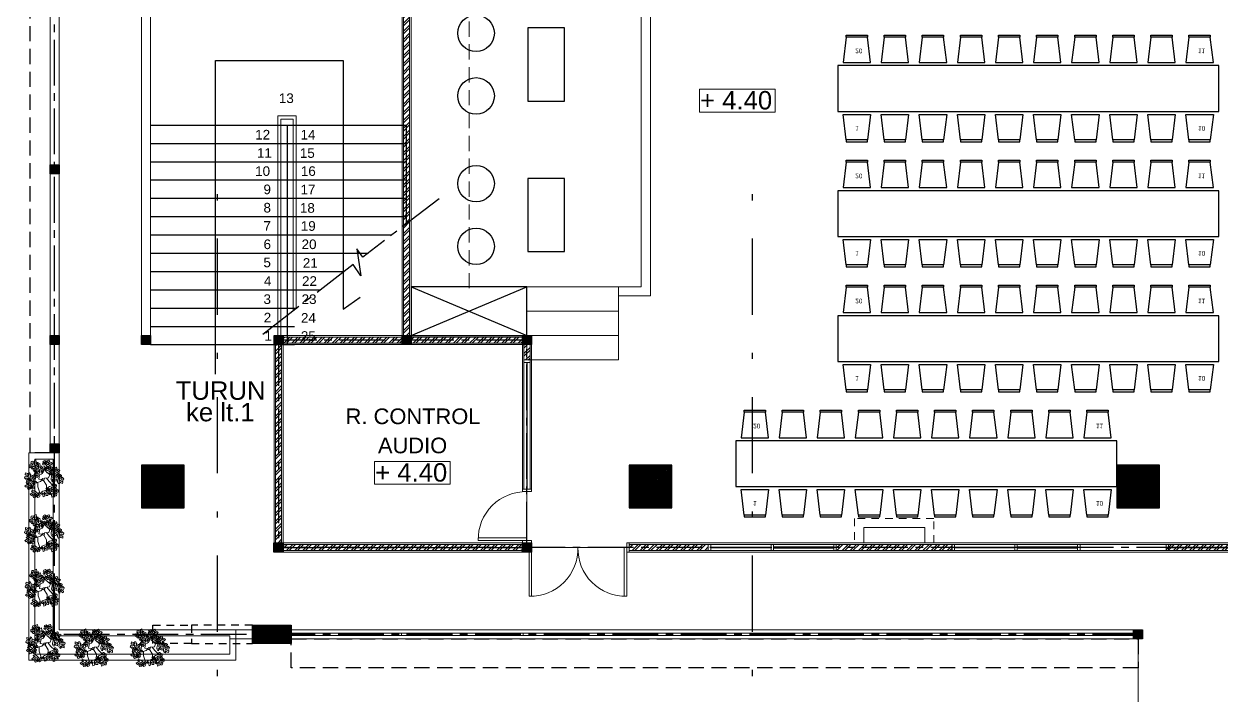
# Model space of a CAD drawing. Header units: inches. Extents: x 249 to 1192, y -18 to 440.
# Drawn here: x 761.11 to 780.75, y 190.95 to 201.96 of the extents above; entities that cross this region are included whole.
import ezdxf

# ---------------------------------------------------------------- set-up
doc = ezdxf.new("R2010")
doc.units = ezdxf.units.IN
doc.header["$MEASUREMENT"] = 0
for name, pattern in [('CENTER2', [1.125, 0.75, -0.125, 0.125, -0.125]), ('DASHDOT', [1, 0.5, -0.25, 0, -0.25]), ('DASHED2', [0.375, 0.25, -0.125]), ('HIDDEN', [0.375, 0.25, -0.125]), ('HIDDEN2', [0.1875, 0.125, -0.0625])]:
    doc.linetypes.add(name, pattern=pattern)
for name, color, linetype, lineweight in [('ARSIR BETON', 8, 'Continuous', 0), ('BESI', 201, 'Continuous', 0), ('DINDING', 6, 'Continuous', 0), ('DINDING2', 137, 'Continuous', 20), ('KACA', 141, 'Continuous', 30), ('KUSEN', 16, 'Continuous', 15), ('PARTISI', 113, 'Continuous', 15), ('RAILING', 33, 'Continuous', 9), ('TEXT (KET. RUANG)', 7, 'Continuous', 5), ('TEXT (KETERANGAN)', 7, 'Continuous', 25), ('VEGETASI', 60, 'Continuous', 0)]:
    doc.layers.add(name, color=color, linetype=linetype, lineweight=lineweight)
for name, color, linetype in [('ARSIR DINDING', 64, 'Continuous'), ('AS', 15, 'CENTER2'), ('ATAP', 123, 'Continuous'), ('FURNITURE', 11, 'Continuous'), ('KOLOM', 5, 'Continuous')]:
    doc.layers.add(name, color=color, linetype=linetype)
doc.styles.add('ARIAL', font='arial.ttf')
doc.styles.get("Standard").update_dxf_attribs({"font": 'arial.ttf'})

# ---------------------------------------------------------------- blocks, each defined once
blk = doc.blocks.new('ELV.+4.40')
at = {"layer": 'TEXT (KET. RUANG)', "color": 1}
blk.add_lwpolyline([(5.397, 254.086), (6.64, 254.086), (6.64, 253.713), (5.397, 253.713)], close=True, dxfattribs=at)
at = {"layer": 'TEXT (KET. RUANG)'}
blk.add_text('+ 4.40', height=0.3015, dxfattribs=at).set_placement((5.409, 253.756))
blk = doc.blocks.new('K1')
at = {"layer": 'ARSIR BETON'}
h = blk.add_hatch(dxfattribs=at)
h.set_pattern_fill('ANSI37', color=256, scale=0.15, style=0)
h.set_pattern_definition([(45, (258.37489, 277.120751), (-0.01325825, 0.01325825), []), (135, (258.37489, 277.120751), (-0.01325825, -0.01325825), [])])
h.paths.add_polyline_path([(259.125, 277.171), (259.125, 277.871), (258.425, 277.871), (258.425, 277.171)])
at = {"layer": 'KOLOM'}
blk.add_lwpolyline([(258.425, 277.171), (259.125, 277.171), (259.125, 277.871), (258.425, 277.871)], close=True, dxfattribs=at)
for points in [[(258.725, 277.571), (258.825, 277.471)], [(258.725, 277.471), (258.825, 277.571)]]:
    blk.add_lwpolyline(points, dxfattribs=at)
blk = doc.blocks.new('K2')
at = {"layer": 'ARSIR BETON'}
h = blk.add_hatch(dxfattribs=at)
h.set_pattern_fill('ANSI37', color=256, scale=0.1, style=0)
h.set_pattern_definition([(45, (-38.743626, 268.082874), (-0.0088388, 0.0088388), []), (135, (-38.743626, 268.082874), (-0.0088388, -0.0088388), [])])
h.paths.add_polyline_path([(-38.594, 268.233), (-38.744, 268.233), (-38.744, 268.083), (-38.594, 268.083)])
at = {"layer": 'KOLOM'}
blk.add_lwpolyline([(-38.744, 268.083), (-38.594, 268.083), (-38.594, 268.233), (-38.744, 268.233)], close=True, dxfattribs=at)
blk = doc.blocks.new('P1')
for points in [[(-56.664, 234.186), (-56.664, 234.986), (-56.624, 234.986), (-56.624, 234.186), (-56.664, 234.186)], [(-55.064, 234.186), (-55.064, 234.986), (-55.104, 234.986), (-55.104, 234.186), (-55.064, 234.186)], [(-56.664, 234.186), (-55.864, 234.186)], [(-55.064, 234.186), (-55.864, 234.186)]]:
    blk.add_lwpolyline(points)
for points in [[(-56.704, 234.111), (-56.664, 234.111), (-56.664, 234.261), (-56.704, 234.261)], [(-55.024, 234.111), (-55.064, 234.111), (-55.064, 234.261), (-55.024, 234.261)]]:
    blk.add_lwpolyline(points, close=True)
for centre, start, end in [((-56.644, 234.206), 358.5312, 91.4688), ((-55.084, 234.206), 88.5312, 181.4688)]:
    blk.add_arc(centre, 0.78, start, end)
blk = doc.blocks.new('P 1')
for points in [[(614.008, 199.092), (614.008, 199.052), (614.158, 199.052), (614.158, 199.092)], [(614.008, 198.252), (614.008, 198.212), (614.158, 198.212), (614.158, 198.252)]]:
    blk.add_lwpolyline(points, close=True)
for points in [[(614.083, 199.052), (614.083, 198.252)], [(614.083, 199.052), (614.883, 199.052), (614.883, 199.012), (614.083, 199.012), (614.083, 199.052)]]:
    blk.add_lwpolyline(points)
blk.add_arc((614.103, 199.032), 0.78, 268.5312, 1.4688)
blk = doc.blocks.new('BRANCHT', base_point=(1.548, 0.551))
for p, q in [((1.573, 0.682), (1.611, 0.684)), ((1.599, 0.643), (1.573, 0.682)), ((1.611, 0.684), (1.648, 0.656)), ((1.511, 0.64), (1.524, 0.662)), ((1.526, 0.607), (1.511, 0.64)), ((1.524, 0.662), (1.551, 0.661)), ((1.55, 0.627), (1.526, 0.607)), ((1.536, 0.471), (1.537, 0.5)), ((1.554, 0.427), (1.536, 0.471)), ((1.537, 0.5), (1.552, 0.572)), ((1.57, 0.598), (1.55, 0.627)), ((1.551, 0.661), (1.582, 0.622)), ((1.551, 0.661), (1.551, 0.661)), ((1.552, 0.572), (1.57, 0.598)), ((1.585, 0.414), (1.554, 0.427)), ((1.572, 0.474), (1.594, 0.431)), ((1.606, 0.467), (1.572, 0.474)), ((1.582, 0.622), (1.599, 0.643)), ((1.594, 0.431), (1.585, 0.414)), ((1.599, 0.582), (1.587, 0.538)), ((1.587, 0.538), (1.607, 0.492)), ((1.62, 0.64), (1.599, 0.582)), ((1.599, 0.582), (1.668, 0.562)), ((1.626, 0.447), (1.606, 0.467)), ((1.636, 0.537), (1.625, 0.526)), ((1.625, 0.526), (1.644, 0.481)), ((1.68, 0.427), (1.626, 0.447)), ((1.648, 0.656), (1.636, 0.607)), ((1.636, 0.607), (1.644, 0.59)), ((1.69, 0.518), (1.636, 0.537)), ((1.644, 0.59), (1.667, 0.602)), ((1.644, 0.481), (1.663, 0.492)), ((1.663, 0.492), (1.686, 0.474)), ((1.667, 0.602), (1.71, 0.563)), ((1.667, 0.602), (1.667, 0.602)), ((1.686, 0.474), (1.68, 0.427)), ((1.71, 0.563), (1.69, 0.518))]:
    blk.add_line(p, q)
blk = doc.blocks.new('T36')
for p, q in [((-0.111, -0.002), (-0.091, 0.108)), ((-0.017, 0.011), (-0.027, -0.001)), ((0.004, 0.007), (-0.017, 0.011)), ((0.016, -0.003), (0.004, 0.007)), ((0.016, -0.003), (0.026, 0.019)), ((0.026, 0.019), (0.124, 0.032)), ((0.07, 0.025), (0.136, -0.06)), ((0.151, 0.1), (0.083, 0.163)), ((0.124, 0.032), (0.151, 0.1)), ((-0.074, -0.06), (-0.174, -0.088)), ((-0.138, -0.078), (-0.138, -0.185)), ((-0.138, -0.185), (-0.081, -0.353)), ((-0.028, -0.013), (-0.111, -0.002)), ((-0.028, -0.013), (-0.074, -0.06)), ((-0.027, -0.001), (-0.028, -0.013)), ((-0.028, -0.013), (-0.026, -0.024)), ((-0.026, -0.024), (-0.018, -0.031)), ((-0.018, -0.031), (-0.001, -0.034)), ((-0.001, -0.034), (0.004, -0.034)), ((0.004, -0.034), (0.013, -0.024)), ((0.004, -0.034), (0.075, -0.149)), ((0.013, -0.024), (0.02, -0.01)), ((0.02, -0.01), (0.016, -0.003)), ((0.075, -0.149), (0.073, -0.293)), ((0.136, -0.06), (0.229, -0.154))]:
    blk.add_line(p, q)
at = {"xscale": 0.8515584, "yscale": 0.8515584, "zscale": 0.8515584}
for p, rotation in [((-0.215, 0.309), 120), ((-0.121, 0.222), 120), ((0.06, 0.183), 59.99999999999999), ((0.068, 0.33), 59.99999999999999), ((0.243, 0.158), 59.99999999999999), ((-0.318, 0.042), 180), ((-0.195, 0), 180), ((-0.095, 0.107), 120), ((-0.298, -0.123), 240), ((-0.168, -0.321), 240), ((0.029, -0.277), 299.9999999999999), ((0.187, -0.168), 299.9999999999999), ((0.233, -0.285), 299.9999999999999)]:
    blk.add_blockref('BRANCHT', p, dxfattribs=dict(at, rotation=rotation))
for p in [(0.192, 0.052), (0.348, -0.001)]:
    blk.add_blockref('BRANCHT', p, dxfattribs=at)
blk = doc.blocks.new('LANTAI 2')
at = {"layer": 'ARSIR BETON'}
h = blk.add_hatch(dxfattribs=at)
h.set_pattern_fill('ANSI37', color=256, scale=0.15, style=0)
h.set_pattern_definition([(45, (688.58062, 175.663672), (-0.01325825, 0.01325825), []), (135, (688.58062, 175.663672), (-0.01325825, -0.01325825), [])])
h.paths.add_polyline_path([(688.581, 175.964), (689.215, 175.964), (689.215, 175.664), (688.581, 175.664)])
at = {"layer": 'ARSIR DINDING'}
h = blk.add_hatch(dxfattribs=at)
h.set_pattern_fill('ANSI32', color=256, scale=0.25, style=0)
h.set_pattern_definition([(45, (691.05833, 180.71367), (-0.06629126, 0.06629126), []), (45, (691.10252, 180.71367), (-0.06629126, 0.06629126), [])])
h.paths.add_polyline_path([(691.058, 193.144), (691.158, 193.144), (691.158, 180.714), (691.058, 180.714)])
h = blk.add_hatch(dxfattribs=at)
h.set_pattern_fill('ANSI32', color=256, scale=0.25, style=0)
h.set_pattern_definition([(45, (688.95785, 177.189185), (-0.0662913, 0.0662913), []), (45, (689.00205, 177.189185), (-0.0662913, 0.0662913), [])])
h.paths.add_polyline_path([(693.133, 180.314), (693.033, 180.314), (693.033, 180.564), (693.133, 180.564)])
h.paths.add_polyline_path([(689.083, 180.589), (693.008, 180.589), (693.008, 180.689), (689.083, 180.689)])
h.paths.add_polyline_path([(689.058, 177.314), (688.958, 177.314), (688.958, 180.564), (689.058, 180.564)])
h.paths.add_polyline_path([(689.083, 177.289), (693.008, 177.289), (693.008, 177.189), (689.083, 177.189)])
h = blk.add_hatch(dxfattribs=at)
h.set_pattern_fill('ANSI32', color=256, scale=0.25, style=0)
h.set_pattern_definition([(45, (694.75834, 177.189185), (-0.0662913, 0.0662913), []), (45, (694.80253, 177.189185), (-0.0662913, 0.0662913), [])])
h.paths.add_polyline_path([(696.058, 177.189), (694.758, 177.189), (694.758, 177.289), (696.058, 177.289)])
h.paths.add_polyline_path([(698.158, 177.189), (700.058, 177.189), (700.058, 177.289), (698.158, 177.289)])
h.paths.add_polyline_path([(703.569, 177.289), (703.569, 177.189), (705.669, 177.189), (705.669, 177.289)])
for points in [[(687.975, 180.081), (687.975, 185.223), (690.065, 185.223), (690.065, 181.144), (690.347, 181.343)], [(686.908, 184.164), (691.108, 184.164)], [(689.146, 184.164), (689.146, 180.564)], [(691.108, 182.549), (691.108, 184.164)], [(686.908, 183.864), (691.108, 183.864)], [(686.908, 183.564), (691.108, 183.564)], [(686.908, 183.264), (691.108, 183.264)], [(686.908, 182.964), (691.108, 182.964)], [(686.908, 182.664), (691.108, 182.664)], [(686.908, 182.364), (690.866, 182.364)], [(686.908, 182.064), (690.475, 182.064)], [(686.908, 181.764), (690.086, 181.764)], [(691.183, 181.514), (693.083, 180.714)], [(691.183, 180.714), (693.083, 181.514)], [(686.908, 181.464), (689.697, 181.464)], [(686.908, 181.164), (689.307, 181.164)], [(686.908, 180.864), (689.271, 180.864)], [(686.908, 180.564), (689.271, 180.564)]]:
    blk.add_lwpolyline(points)
blk.add_lwpolyline([(693.083, 181.514), (691.183, 181.514), (691.183, 180.714), (693.083, 180.714)], close=True)
at = {"linetype": 'HIDDEN2'}
for points in [[(686.945, 175.964), (687.58, 175.964), (687.58, 175.664), (686.945, 175.664)], [(687.58, 175.664), (688.581, 175.664), (688.581, 175.964), (687.58, 175.964)]]:
    blk.add_lwpolyline(points, close=True, dxfattribs=at)
at = {"layer": 'AS'}
for p, q in [((693.008, 180.639), (689.008, 180.639)), ((689.008, 180.639), (689.008, 177.239)), ((693.083, 177.239), (693.083, 180.639)), ((689.008, 177.239), (693.083, 177.239))]:
    blk.add_line(p, q, dxfattribs=at)
for points in [[(703.109, 175.814), (685.333, 175.814), (685.333, 205.314)], [(691.64, 182.956), (690.392, 181.999), (690.289, 182.134), (690.357, 181.694), (690.233, 181.877), (688.748, 180.733)], [(727.458, 177.239), (688.933, 177.239)]]:
    blk.add_lwpolyline(points, dxfattribs=at)
at = {"layer": 'ATAP', "linetype": 'DASHED2'}
blk.add_lwpolyline([(685.258, 178.789), (684.933, 178.789), (684.933, 205.638), (695.508, 205.638), (695.508, 205.638), (727.808, 205.638), (734.997, 205.638), (734.997, 194.314)], dxfattribs=at)
blk.add_lwpolyline([(689.215, 175.739), (703.109, 175.739), (703.109, 175.264), (689.215, 175.264)], close=True, dxfattribs=at)
at = {"layer": 'BESI'}
for points in [[(703.034, 175.794), (689.217, 175.794), (689.217, 175.834), (703.034, 175.834)], [(691.022, 175.794), (689.217, 175.794), (689.217, 175.834), (691.022, 175.834)], [(693.022, 175.834), (691.022, 175.834), (691.022, 175.794), (693.022, 175.794)], [(695.022, 175.794), (693.022, 175.794), (693.022, 175.834), (695.022, 175.834)], [(697.022, 175.834), (695.022, 175.834), (695.022, 175.794), (697.022, 175.794)], [(699.022, 175.794), (697.022, 175.794), (697.022, 175.834), (699.022, 175.834)], [(701.022, 175.834), (699.022, 175.834), (699.022, 175.794), (701.022, 175.794)], [(703.022, 175.794), (701.022, 175.794), (701.022, 175.834), (703.022, 175.834)]]:
    blk.add_lwpolyline(points, close=True, dxfattribs=at)
at = {"layer": 'DINDING'}
for p, q in [((693.083, 180.714), (688.933, 180.714)), ((688.933, 180.714), (688.933, 177.164)), ((693.083, 180.564), (689.083, 180.564)), ((689.083, 180.564), (689.083, 177.314)), ((688.933, 177.164), (693.083, 177.164)), ((689.083, 177.314), (693.083, 177.314))]:
    blk.add_line(p, q, dxfattribs=at)
for points in [[(685.258, 178.789), (685.258, 205.314)], [(703.109, 175.889), (685.408, 175.889), (685.408, 205.314)], [(691.183, 180.639), (691.183, 199.914), (691.033, 199.914), (691.033, 180.639)], [(686.758, 190.268), (686.758, 180.564), (686.908, 180.564), (686.908, 186.589)], [(694.583, 181.514), (694.583, 181.364), (695.108, 181.364), (695.108, 189.364), (694.958, 189.364), (694.958, 181.514), (694.583, 181.514)], [(694.583, 181.514), (693.083, 181.514), (693.083, 181.114), (694.583, 181.114)], [(694.583, 180.714), (693.083, 180.714), (693.083, 181.114), (694.583, 181.114)], [(691.183, 180.714), (693.083, 180.714), (693.083, 180.564), (691.183, 180.564)], [(694.583, 180.714), (693.083, 180.714), (693.083, 180.314), (694.583, 180.314)], [(688.933, 177.24), (688.933, 177.239), (689.083, 177.239), (689.083, 177.24)], [(703.109, 175.889), (703.109, 169.239)], [(703.109, 175.739), (688.208, 175.739)]]:
    blk.add_lwpolyline(points, dxfattribs=at)
at = {"layer": 'DINDING', "linetype": 'HIDDEN'}
blk.add_lwpolyline([(692.133, 198.989), (692.133, 181.389)], dxfattribs=at)
at = {"layer": 'DINDING'}
for points in [[(694.583, 181.514), (693.083, 181.514), (693.083, 180.314), (694.583, 180.314)], [(693.008, 178.194), (693.158, 178.194), (693.158, 180.564), (693.008, 180.564)], [(688.308, 175.389), (684.908, 175.389), (684.908, 178.789), (685.408, 178.789), (685.408, 175.889), (688.308, 175.889)], [(688.208, 175.489), (685.008, 175.489), (685.008, 178.689), (685.308, 178.689), (685.308, 175.789), (688.208, 175.789)], [(694.758, 177.164), (706.269, 177.164), (706.269, 177.314), (694.758, 177.314)]]:
    blk.add_lwpolyline(points, close=True, dxfattribs=at)
at = {"layer": 'DINDING2'}
blk.add_line((692.958, 180.589), (689.058, 180.589), dxfattribs=at)
blk.add_lwpolyline([(691.158, 180.639), (691.158, 199.889), (691.058, 199.889), (691.058, 180.639)], dxfattribs=at)
for points in [[(691.058, 193.144), (691.158, 193.144), (691.158, 180.714), (691.058, 180.714)], [(689.058, 177.314), (688.958, 177.314), (688.958, 180.564), (689.058, 180.564)], [(689.083, 180.589), (693.008, 180.589), (693.008, 180.689), (689.083, 180.689)], [(693.133, 180.314), (693.033, 180.314), (693.033, 180.564), (693.133, 180.564)], [(689.083, 177.289), (693.008, 177.289), (693.008, 177.189), (689.083, 177.189)], [(696.058, 177.189), (694.758, 177.189), (694.758, 177.289), (696.058, 177.289)], [(698.158, 177.189), (700.058, 177.189), (700.058, 177.289), (698.158, 177.289)], [(702.158, 177.189), (706.269, 177.189), (706.269, 177.289), (702.158, 177.289)]]:
    blk.add_lwpolyline(points, close=True, dxfattribs=at)
at = {"layer": 'KACA'}
blk.add_lwpolyline([(693.083, 180.274), (693.083, 178.194)], dxfattribs=at)
for points in [[(696.098, 177.244), (697.088, 177.244), (697.088, 177.234), (696.098, 177.234)], [(698.118, 177.244), (697.128, 177.244), (697.128, 177.234), (698.118, 177.234)], [(700.098, 177.244), (701.088, 177.244), (701.088, 177.234), (700.098, 177.234)], [(702.118, 177.244), (701.128, 177.244), (701.128, 177.234), (702.118, 177.234)], [(703.609, 177.244), (704.599, 177.244), (704.599, 177.234), (703.609, 177.234)]]:
    blk.add_lwpolyline(points, close=True, dxfattribs=at)
at = {"layer": 'KOLOM'}
blk.add_lwpolyline([(688.581, 175.964), (689.215, 175.964), (689.215, 175.664), (688.581, 175.664)], close=True, dxfattribs=at)
at = {"layer": 'KUSEN'}
for points in [[(693.033, 180.274), (693.133, 180.274), (693.133, 180.314), (693.033, 180.314)], [(693.133, 180.274), (693.033, 180.274), (693.033, 178.194), (693.133, 178.194)], [(696.058, 177.189), (698.158, 177.189), (698.158, 177.289), (696.058, 177.289)], [(702.158, 177.189), (700.058, 177.189), (700.058, 177.289), (702.158, 177.289)], [(705.669, 177.189), (703.569, 177.189), (703.569, 177.289), (705.669, 177.289)]]:
    blk.add_lwpolyline(points, close=True, dxfattribs=at)
for points in [[(696.058, 177.189), (696.058, 177.289), (696.098, 177.289), (696.098, 177.189), (696.058, 177.189)], [(697.088, 177.189), (697.088, 177.289), (697.128, 177.289), (697.128, 177.189), (697.088, 177.189)], [(698.118, 177.189), (698.118, 177.289), (698.158, 177.289), (698.158, 177.189), (698.118, 177.189)], [(700.098, 177.189), (700.098, 177.289), (700.058, 177.289), (700.058, 177.189), (700.098, 177.189)], [(701.128, 177.189), (701.128, 177.289), (701.088, 177.289), (701.088, 177.189), (701.128, 177.189)], [(702.158, 177.189), (702.158, 177.289), (702.118, 177.289), (702.118, 177.189), (702.158, 177.189)], [(703.609, 177.189), (703.609, 177.289), (703.569, 177.289), (703.569, 177.189), (703.609, 177.189)]]:
    blk.add_lwpolyline(points, dxfattribs=at)
at = {"layer": 'PARTISI', "linetype": 'HIDDEN2'}
blk.add_lwpolyline([(699.758, 177.314), (699.758, 177.714), (698.458, 177.714), (698.458, 177.314)], dxfattribs=at)
at = {"layer": 'PARTISI'}
blk.add_lwpolyline([(699.608, 177.314), (699.608, 177.564), (698.608, 177.564), (698.608, 177.314)], dxfattribs=at)
at = {"layer": 'RAILING'}
for points in [[(688.996, 180.564), (688.996, 184.164), (688.996, 184.314), (689.296, 184.314), (689.296, 181.155)], [(689.046, 180.564), (689.046, 184.164), (689.046, 184.264), (689.246, 184.264), (689.246, 181.116)]]:
    blk.add_lwpolyline(points, dxfattribs=at)
at = {"xscale": -1, "rotation": 180}
for p in [(724.002, 451.597), (724.002, 448.797), (725.502, 448.797), (727.677, 448.797), (729.777, 448.797), (731.751, 448.797), (724.002, 447.022), (727.676, 445.397), (731.752, 445.397), (741.777, 443.972)]:
    blk.add_blockref('K2', p, dxfattribs=at)
at = {"layer": 'KOLOM'}
for p in [(428.333, -99.282), (436.333, -99.282), (444.333, -99.282)]:
    blk.add_blockref('K1', p, dxfattribs=at)
at = {"layer": 'KUSEN', "rotation": 180}
for name, p in [('P 1', (1307.166, 376.406)), ('P1', (638.055, 411.425))]:
    blk.add_blockref(name, p, dxfattribs=at)
at = {"layer": 'TEXT (KET. RUANG)'}
for p in [(690.514, -69.335), (685.183, -75.437)]:
    blk.add_blockref('ELV.+4.40', p, dxfattribs=at)
at = {"layer": 'VEGETASI', "xscale": 0.6836441415344511, "yscale": 0.683644141534451, "zscale": 0.6836441415344507}
for p in [(685.15, 178.36), (685.151, 177.465), (685.16, 176.57), (685.174, 175.664), (685.967, 175.589), (686.887, 175.589)]:
    blk.add_blockref('T36', p, dxfattribs=at)
at = {"layer": 'TEXT (KET. RUANG)'}
for s, height, p in [('13', 0.1578, (689.012, 184.526)), ('12', 0.1578, (688.624, 183.928)), ('14', 0.1578, (689.368, 183.928)), ('11', 0.1578, (688.653, 183.628)), ('15', 0.1578, (689.356, 183.627)), ('10', 0.1578, (688.623, 183.331)), ('16', 0.1578, (689.373, 183.331)), ('9', 0.158, (688.76, 183.031)), ('17', 0.1578, (689.367, 183.028)), ('8', 0.158, (688.76, 182.731)), ('18', 0.1578, (689.357, 182.727)), ('7', 0.158, (688.759, 182.431)), ('19', 0.1578, (689.372, 182.431)), ('6', 0.158, (688.761, 182.131)), ('20', 0.1578, (689.385, 182.131)), ('5', 0.158, (688.759, 181.834)), ('21', 0.1578, (689.405, 181.824)), ('4', 0.158, (688.767, 181.529)), ('22', 0.1578, (689.392, 181.528)), ('3', 0.158, (688.76, 181.231)), ('23', 0.1578, (689.385, 181.231)), ('2', 0.158, (688.764, 180.928)), ('24', 0.1578, (689.375, 180.924)), ('1', 0.158, (688.776, 180.628)), ('25', 0.1578, (689.373, 180.627)), ('TURUN', 0.3015, (687.319, 179.66)), ('ke lt.1', 0.3015, (687.49, 179.307)), ('R. CONTROL ', 0.25678, (690.108, 179.261)), ('AUDIO', 0.2568, (690.638, 178.783))]:
    blk.add_text(s, height=height, dxfattribs=at).set_placement(p)
blk = doc.blocks.new('KURSI 20')
for points in [[(740.471, 207.111), (740.121, 207.111), (740.071, 206.693), (740.521, 206.693)], [(740.121, 207.143), (740.471, 207.143), (740.471, 207.111), (740.121, 207.111)], [(741.096, 207.111), (740.746, 207.111), (740.696, 206.693), (741.146, 206.693)], [(740.746, 207.143), (741.096, 207.143), (741.096, 207.111), (740.746, 207.111)], [(741.721, 207.111), (741.371, 207.111), (741.321, 206.693), (741.771, 206.693)], [(741.371, 207.143), (741.721, 207.143), (741.721, 207.111), (741.371, 207.111)], [(742.346, 207.111), (741.996, 207.111), (741.946, 206.693), (742.396, 206.693)], [(741.996, 207.143), (742.346, 207.143), (742.346, 207.111), (741.996, 207.111)], [(742.971, 207.111), (742.621, 207.111), (742.571, 206.693), (743.021, 206.693)], [(742.621, 207.143), (742.971, 207.143), (742.971, 207.111), (742.621, 207.111)], [(743.596, 207.111), (743.246, 207.111), (743.196, 206.693), (743.646, 206.693)], [(743.246, 207.143), (743.596, 207.143), (743.596, 207.111), (743.246, 207.111)], [(744.221, 207.111), (743.871, 207.111), (743.821, 206.693), (744.271, 206.693)], [(743.871, 207.143), (744.221, 207.143), (744.221, 207.111), (743.871, 207.111)], [(744.846, 207.111), (744.496, 207.111), (744.446, 206.693), (744.896, 206.693)], [(744.496, 207.143), (744.846, 207.143), (744.846, 207.111), (744.496, 207.111)], [(745.471, 207.111), (745.121, 207.111), (745.071, 206.693), (745.521, 206.693)], [(745.121, 207.143), (745.471, 207.143), (745.471, 207.111), (745.121, 207.111)], [(746.096, 207.111), (745.746, 207.111), (745.696, 206.693), (746.146, 206.693)], [(745.746, 207.143), (746.096, 207.143), (746.096, 207.111), (745.746, 207.111)], [(739.985, 205.893), (739.985, 206.643), (746.235, 206.643), (746.235, 205.893)], [(740.471, 205.426), (740.121, 205.426), (740.071, 205.843), (740.521, 205.843)], [(741.096, 205.426), (740.746, 205.426), (740.696, 205.843), (741.146, 205.843)], [(741.721, 205.426), (741.371, 205.426), (741.321, 205.843), (741.771, 205.843)], [(742.346, 205.426), (741.996, 205.426), (741.946, 205.843), (742.396, 205.843)], [(742.971, 205.426), (742.621, 205.426), (742.571, 205.843), (743.021, 205.843)], [(743.596, 205.426), (743.246, 205.426), (743.196, 205.843), (743.646, 205.843)], [(744.221, 205.426), (743.871, 205.426), (743.821, 205.843), (744.271, 205.843)], [(744.846, 205.426), (744.496, 205.426), (744.446, 205.843), (744.896, 205.843)], [(745.471, 205.426), (745.121, 205.426), (745.071, 205.843), (745.521, 205.843)], [(746.096, 205.426), (745.746, 205.426), (745.696, 205.843), (746.146, 205.843)], [(740.121, 205.393), (740.471, 205.393), (740.471, 205.426), (740.121, 205.426)], [(740.746, 205.393), (741.096, 205.393), (741.096, 205.426), (740.746, 205.426)], [(741.371, 205.393), (741.721, 205.393), (741.721, 205.426), (741.371, 205.426)], [(741.996, 205.393), (742.346, 205.393), (742.346, 205.426), (741.996, 205.426)], [(742.621, 205.393), (742.971, 205.393), (742.971, 205.426), (742.621, 205.426)], [(743.246, 205.393), (743.596, 205.393), (743.596, 205.426), (743.246, 205.426)], [(743.871, 205.393), (744.221, 205.393), (744.221, 205.426), (743.871, 205.426)], [(744.496, 205.393), (744.846, 205.393), (744.846, 205.426), (744.496, 205.426)], [(745.121, 205.393), (745.471, 205.393), (745.471, 205.426), (745.121, 205.426)], [(745.746, 205.393), (746.096, 205.393), (746.096, 205.426), (745.746, 205.426)]]:
    blk.add_lwpolyline(points, close=True)
at = {"char_height": 0.076, "attachment_point": 1, "style": 'ARIAL'}
for s, insert in [('1', (740.27, 206.958)), ('10', (745.895, 206.958)), ('20', (740.27, 205.69)), ('11', (745.895, 205.69))]:
    blk.add_mtext_dynamic_manual_height_columns(s, width=0.10095, gutter_width=0.38, heights=[0], dxfattribs=dict(at, insert=insert))

msp = doc.modelspace()

# ---------------------------------------------------------------- block references
msp.add_blockref('LANTAI 2', (76.2777, 16.1343))

# ---------------------------------------------------------------- next in the draw order: linework, layer by layer
at = {"layer": 'FURNITURE'}
for points in [[(769.377, 200.6906), (769.977, 200.6906), (769.977, 201.8906), (769.377, 201.8906)], [(769.377, 198.2243), (769.977, 198.2243), (769.977, 199.4243), (769.377, 199.4243)]]:
    msp.add_lwpolyline(points, close=True, dxfattribs=at)
for centre in [(768.5252, 201.8046), (768.5252, 200.7767), (768.5252, 199.3383), (768.5252, 198.3104)]:
    msp.add_circle(centre, 0.3, dxfattribs=at)
at = {"layer": 'TEXT (KETERANGAN)', "linetype": 'DASHDOT', "ltscale": 2.5}
for points in [[(764.2848, 178.9891), (764.2848, 199.722)], [(773.0588, 178.9891), (773.0588, 199.722)]]:
    msp.add_lwpolyline(points, dxfattribs=at)

# ---------------------------------------------------------------- next in the draw order: block references
at = {"layer": 'FURNITURE', "xscale": -1, "rotation": 180}
for p in [(34.476, 407.1663), (34.476, 405.1163), (34.476, 403.0663), (32.8015, 401.0163)]:
    msp.add_blockref('KURSI 20', p, dxfattribs=at)

doc.saveas('drawing.dxf')
